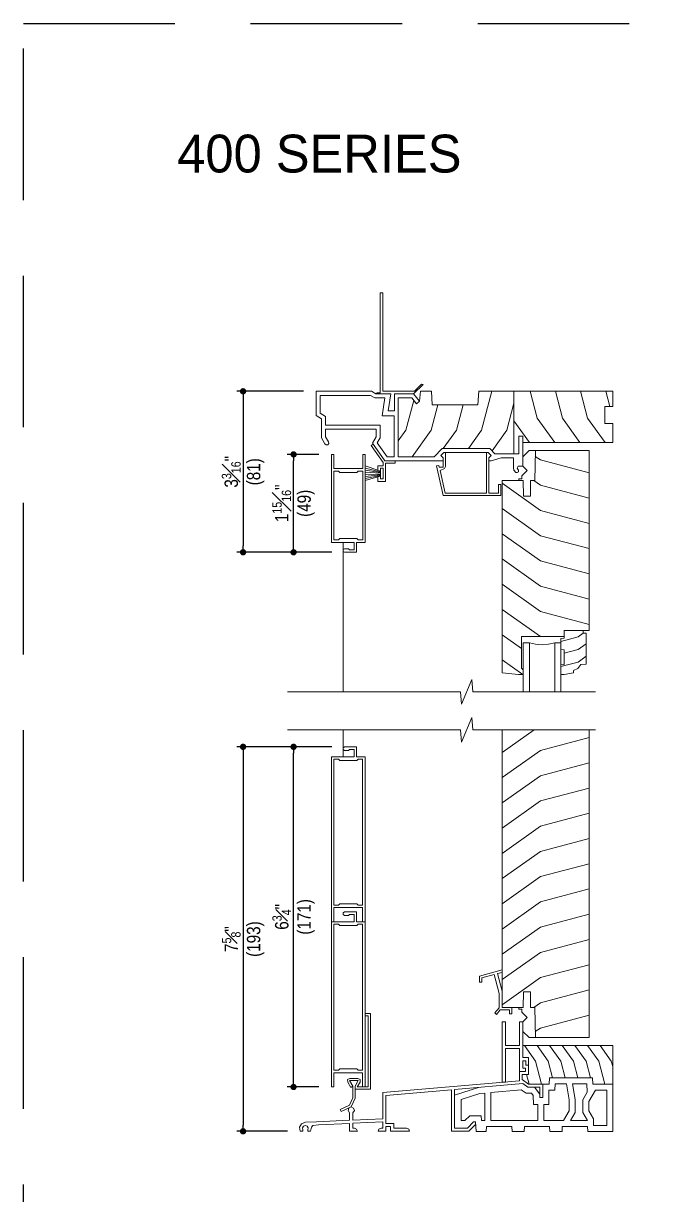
# Model space of a CAD drawing. Extents: x 0 to 323, y 0 to 44.
# Drawn here: x 102 to 114.42, y 20.8 to 44 of the extents above; entities that cross this region are included whole.
import ezdxf

# ---------------------------------------------------------------- set-up
doc = ezdxf.new("R2010")
doc.units = 0
doc.header["$LTSCALE"] = 6
doc.header["$MEASUREMENT"] = 0
doc.linetypes.add('DASHED', pattern=[0.75, 0.5, -0.25])
doc.layers.get('0').update_dxf_attribs({"linetype": 'CONTINUOUS'})
doc.layers.get('Defpoints').update_dxf_attribs({"linetype": 'CONTINUOUS'})
doc.layers.add('A-ANNO-DIMS', color=3, linetype='CONTINUOUS')
doc.layers.add('A-ANNO-TEXT', color=4, linetype='CONTINUOUS')
doc.layers.add('A-DETL-MCUT', color=6, linetype='CONTINUOUS', lineweight=20)
doc.layers.add('A-DETL-PATT', color=8, linetype='CONTINUOUS', lineweight=5)
doc.layers.add('PLOT VIEW', color=1, linetype='DASHED', plot=False)
doc.styles.add('ADF Text', font='FRABK.TTF', dxfattribs={"width": 0.85})
doc.dimstyles.new('ADF 3 inches equals 1 foot', dxfattribs={"dimtxt": 0.265625, "dimasz": 0.125, "dimexe": 0.125, "dimexo": 0.25, "dimgap": 0.03125, "dimtad": 1, "dimdec": 6, "dimzin": 3, "dimdsep": 46, "dimlunit": 4, "dimtxsty": 'ADF Text', "dimblk": 'DOT', "dimcen": 0, "dimclrd": 256, "dimclre": 256, "dimclrt": 256, "dimadec": 0, "dimazin": 0, "dimtfac": 0.7, "dimtdec": 6, "dimtix": 1, "dimtmove": 0, "dimatfit": 0, "dimldrblk": 'DOT', "dimfxl": 0, "dimfrac": 1, "dimtolj": 1, "dimtzin": 4, "dimlwd": -1, "dimlwe": -1, "dimarcsym": 0})

# ---------------------------------------------------------------- blocks, each defined once
blk = doc.blocks.new('Shaded Breakline 2')
at = {"layer": 'A-DETL-MCUT', "color": 145}
blk.add_lwpolyline([(3.048, 0), (0.624, 0), (0.602, 0.244), (0.398, -0.244), (0.376, 0), (-3.048, 0)], dxfattribs=at)
blk = doc.blocks.new('400 Series Shaded Sill 2')
at = {"layer": 'A-DETL-MCUT', "color": 145}
for p, q in [((-1.862, 2.453), (-1.862, 2.422)), ((-1.862, 2.422), (-1.8, 2.422)), ((-1.8, 2.422), (-1.8, 2.359)), ((-1.8, 2.359), (-1.696, 2.257)), ((-1.782, 2.172), (-1.696, 2.257)), ((-1.657, 1.859), (-1.782, 1.982)), ((-1.532, 1.859), (-1.657, 1.859)), ((-2.656, 0.87), (-3.133, 0.717)), ((-1.445, 0.739), (-1.551, 0.876))]:
    blk.add_line(p, q, dxfattribs=at)
for points in [[(-0.469, 7.958), (-0.469, 1.859), (-1.532, 1.859), (-1.542, 2.453), (-1.626, 2.453), (-1.631, 2.766), (-1.77, 2.766), (-1.775, 2.453), (-2.188, 2.453), (-2.188, 7.958)], [(-2, 2.453), (-2, 2.328), (-2.047, 2.328), (-2.047, 2.406), (-2.227, 2.406), (-2.302, 2.318), (-2.337, 2.349), (-2.25, 2.451), (-2.25, 2.73), (-2.351, 3.106), (-2.594, 3.041), (-2.594, 2.956), (-2.641, 2.956), (-2.641, 3.077), (-2.188, 3.199), (-2.188, 3.15), (-2.281, 3.125), (-2.188, 2.777)], [(-1.666, 1.314), (-1.666, 1.462), (-1.782, 1.462), (-1.782, 2.172), (-1.844, 2.172), (-1.844, 1.703), (-2.126, 1.703), (-2.126, 2.172), (-2.188, 2.172), (-2.188, 0.973), (-2.126, 0.978), (-2.126, 1.641), (-1.844, 1.641), (-1.844, 1.19)], [(0, 0.938), (0, 1.703), (-1.782, 1.703)], [(-2.716, 0.139), (-2.853, 0.002), (-3.195, 0.002), (-3.195, 0.823), (-4.493, 0.711), (-4.493, 0.158), (-4.337, 0.158), (-4.337, 0.064), (-4.086, 0.064), (-4.042, 0.046), (-4.024, 0.002), (-4.399, 0.002), (-4.399, 0.096), (-4.493, 0.096), (-4.493, 0.002), (-4.649, 0.002), (-4.631, 0.046), (-4.587, 0.064), (-4.555, 0.064), (-4.555, 0.19), (-5.149, 0.162), (-5.149, 0.064), (-5.117, 0.064), (-5.073, 0.046), (-5.055, 0.002), (-5.211, 0.002), (-5.211, 0.159), (-5.831, 0.129), (-5.941, 0.118), (-5.969, 0.081), (-5.984, 0.002), (-6.039, 0.002), (-6.039, 0.033), (-6.032, 0.071), (-6.051, 0.105), (-6.088, 0.118), (-6.124, 0.105), (-6.143, 0.071), (-6.136, 0.033), (-6.136, 0.002), (-6.191, 0.002), (-6.206, 0.081), (-6.165, 0.153), (-6.088, 0.182), (-5.867, 0.19), (-5.211, 0.221), (-5.211, 0.369), (-5.241, 0.412), (-5.228, 0.463), (-5.18, 0.486), (-5.132, 0.463), (-5.118, 0.412), (-5.149, 0.369), (-5.149, 0.224), (-4.555, 0.252), (-4.555, 0.768), (-1.844, 1.003), (-1.844, 1.19), (-1.728, 1.19), (-1.728, 1.252), (-1.782, 1.252), (-1.782, 1.4), (-1.72, 1.4), (-1.72, 1.314), (-1.666, 1.314), (-1.666, 1.128), (-1.792, 1.128), (-1.792, 1.026), (-1.668, 0.938), (-1.383, 0.938)], [(-1.383, 0.938), (-1.383, 0.674), (-1.445, 0.674), (-1.445, 0.876), (-1.681, 0.876), (-1.783, 0.946), (-3.133, 0.829), (-3.133, 0.064), (-2.879, 0.064), (-2.755, 0.188), (-2.719, 0.188), (-2.707, 0), (-2.505, 0), (-2.5, 0.094), (-2, 0.094), (-1.995, 0), (-1.755, 0), (-1.75, 0.094), (-1.25, 0.094), (-1.245, 0), (-1.005, 0), (-1, 0.094), (-0.5, 0.094), (-0.495, 0), (0, 0), (0, 0.938), (-0.392, 0.938), (-0.398, 1.062), (-1.252, 1.062), (-1.258, 0.938), (-1.383, 0.938)]]:
    blk.add_lwpolyline(points, dxfattribs=at)
for points in [[(-0.866, 0.625), (-0.916, 0.942), (-1.138, 0.942), (-1.144, 0.818), (-1.263, 0.818), (-1.263, 0.536), (-1.367, 0.536), (-1.367, 0.214), (-0.975, 0.214), (-0.866, 0.407)], [(-0.795, 0.942), (-0.746, 0.634), (-0.746, 0.375), (-0.837, 0.214), (-0.5, 0.214), (-0.591, 0.375), (-0.591, 0.625), (-0.504, 0.779), (-0.512, 0.942)], [(-3.005, 0.214), (-2.927, 0.214), (-2.833, 0.308), (-2.606, 0.308), (-2.6, 0.214), (-2.534, 0.214), (-2.534, 0.76), (-2.634, 0.752), (-3.005, 0.63)], [(-2.414, 0.214), (-1.487, 0.214), (-1.487, 0.536), (-1.567, 0.536), (-1.573, 0.709), (-1.61, 0.756), (-1.718, 0.756), (-1.815, 0.823), (-2.414, 0.771)], [(-0.12, 0.818), (-0.344, 0.818), (-0.471, 0.593), (-0.471, 0.407), (-0.38, 0.246), (-0.38, 0.12), (-0.12, 0.12)]]:
    blk.add_lwpolyline(points, close=True, dxfattribs=at)
at = {"layer": 'A-DETL-PATT', "color": 145}
for points in [[(-1.559, 7.958), (-2.188, 7.508)], [(-0.469, 7.803), (-1.434, 7.547), (-2.188, 7.008)], [(-0.469, 7.303), (-1.434, 7.047), (-2.188, 6.508)], [(-0.469, 6.803), (-1.434, 6.547), (-2.188, 6.008)], [(-0.469, 6.303), (-1.434, 6.047), (-2.188, 5.508)], [(-0.469, 5.803), (-1.434, 5.547), (-2.188, 5.008)], [(-0.469, 5.303), (-1.434, 5.047), (-2.188, 4.508)], [(-0.469, 4.803), (-1.434, 4.547), (-2.188, 4.008)], [(-0.469, 4.303), (-1.434, 4.047), (-2.188, 3.508)], [(-0.469, 3.803), (-1.434, 3.547), (-2.188, 3.008)], [(-0.469, 3.303), (-1.434, 3.047), (-2.188, 2.508)], [(-0.469, 2.803), (-1.434, 2.547), (-1.566, 2.453)], [(-0.469, 2.303), (-1.434, 2.047), (-1.534, 1.976)], [(-1.408, 0.938), (-1.528, 1.393), (-1.75, 1.703)], [(-1.191, 1.062), (-1.278, 1.393), (-1.5, 1.703)], [(-0.941, 1.062), (-1.028, 1.393), (-1.25, 1.703)], [(-0.691, 1.062), (-0.778, 1.393), (-1, 1.703)], [(-0.441, 1.062), (-0.528, 1.393), (-0.75, 1.703)], [(-0.158, 0.938), (-0.278, 1.393), (-0.5, 1.703)], [(0, 1.286), (-0.028, 1.393), (-0.25, 1.703)], [(-1.658, 0.938), (-1.708, 1.128)]]:
    blk.add_lwpolyline(points, dxfattribs=at)
at = {"layer": 'A-DETL-MCUT'}
blk.add_blockref('Shaded Breakline 2', (-3.392, 7.958), dxfattribs=at)
blk = doc.blocks.new('400 Series Shaded Inswing Stile')
at = {"layer": 'A-DETL-MCUT', "color": 145}
for p, q in [((-3.5, 0.632), (-4.469, 0.632)), ((-4.469, 0.132), (-3.5, 0.132))]:
    blk.add_line(p, q, dxfattribs=at)
blk.add_lwpolyline([(-3.375, -0.024), (-3.375, 0.819), (-3.25, 0.819), (-3.25, 1.313), (0.313, 1.313), (0.313, 0.25), (-0.281, 0.24), (-0.281, 0.156), (-0.594, 0.151), (-0.594, 0.012), (-0.281, 0.007), (-0.281, -0.406), (-4.094, -0.406), (-4.125, -0.087), (-4.125, 0.007), (-4.031, 0.007), (-4, -0.024)], close=True, dxfattribs=at)
for points in [[(-4.008, 1.093), (-4.047, 1.005), (-4.094, 1.005), (-4.125, 0.819), (-4.125, 0.757), (-3.934, 0.757), (-3.929, 0.819), (-3.633, 0.819), (-3.628, 0.757), (-3.411, 0.757), (-3.406, 0.819), (-3.25, 0.819), (-3.25, 1.195), (-3.307, 1.195), (-3.307, 1.257), (-3.917, 1.257), (-3.927, 1.147), (-4.008, 1.093)], [(-4.469, 0.757), (-3.5, 0.757), (-3.5, 0.632), (-3.527, 0.51), (-3.536, 0.382), (-3.527, 0.254), (-3.5, 0.132), (-3.5, 0.007), (-4.469, 0.007)], [(0.313, 0.25), (0.313, 0.125), (0.19, 0), (0, 0), (-0.085, 0.086), (-0.187, -0.018), (-0.25, -0.018), (-0.25, -0.08), (-0.281, -0.08)]]:
    blk.add_lwpolyline(points, dxfattribs=at)
at = {"layer": 'A-DETL-MCUT', "color": 145, "const_width": 0.0000001}
for points in [[(-3.875, 0.632), (-3.875, 0.132)], [(-3.686, 0.132), (-3.686, 0.171), (-3.567, 0.219), (-3.567, 0.545), (-3.686, 0.593), (-3.686, 0.632)]]:
    blk.add_lwpolyline(points, dxfattribs=at)
at = {"layer": 'A-DETL-PATT', "color": 145}
for points in [[(-3.968, 0.757), (-3.878, 1.098), (-3.764, 1.257)], [(-3.701, 0.819), (-3.628, 1.098), (-3.514, 1.257)], [(-3.468, 0.757), (-3.378, 1.098), (-3.307, 1.197)], [(-3.131, 1.313), (-2.875, 0.348), (-2.336, -0.406)], [(-2.631, 1.313), (-2.375, 0.348), (-1.836, -0.406)], [(-2.131, 1.313), (-1.875, 0.348), (-1.336, -0.406)], [(-1.631, 1.313), (-1.375, 0.348), (-0.836, -0.406)], [(-1.131, 1.313), (-0.875, 0.348), (-0.336, -0.406)], [(-0.631, 1.313), (-0.375, 0.348), (-0.281, 0.216)], [(-0.131, 1.313), (0.125, 0.348), (0.196, 0.248)], [(-3.375, 0.348), (-2.836, -0.406)], [(-4.125, -0.002), (-3.836, -0.406)], [(-3.609, -0.024), (-3.336, -0.406)]]:
    blk.add_lwpolyline(points, dxfattribs=at)
blk = doc.blocks.new('400 Series Shaded Inswing Head No Fin')
at = {"layer": 'A-DETL-MCUT', "color": 145}
for points in [[(-3.359, -1.375), (-4.513, -1.375), (-4.758, -1.024), (-4.688, -0.902), (-4.688, -0.75), (-5.688, -0.75), (-5.688, -0.902), (-5.631, -1.001), (-5.626, -1.032), (-5.645, -1.057), (-5.676, -1.06), (-5.7, -1.041), (-5.768, -0.924), (-5.768, -0.543), (-5.875, -0.481), (-5.875, 0), (-4.778, 0), (-4.692, -0.05), (-4.398, -0.05), (-4.451, -0.387), (-4.324, -0.387), (-4.324, -0.05), (-3.944, -0.05), (-3.825, -0.198), (-3.888, -0.248), (-3.982, -0.13), (-4.248, -0.13), (-4.248, -1.295), (-3.54, -1.295), (-3.377, -1.131), (-2.436, -1.131), (-2.333, -1.235), (-1.862, -1.235), (-1.862, -0.891), (-1.782, -0.891), (-1.782, -1.485), (-1.872, -1.485), (-1.892, -1.519), (-1.866, -1.564), (-1.866, -1.595), (-1.893, -1.61), (-1.921, -1.61), (-1.958, -1.565), (-1.969, -1.516), (-1.969, -1.315), (-2.213, -1.315), (-2.407, -1.375), (-2.453, -1.375)], [(-1.782, -1.016), (0, -1.016), (0, -0.64), (-0.156, -0.64), (-0.156, -0.298), (0, -0.298), (0, 0), (-2.655, 0), (-2.669, -0.266), (-3.576, -0.266), (-3.59, 0), (-3.81, 0), (-3.825, -0.198)], [(-1.956, -1.235), (-1.956, 0)], [(-3.312, -1.211), (-3.312, -1.487), (-3.33, -1.53), (-3.42, -1.566), (-3.319, -2.016), (-2.5, -2.016), (-2.5, -1.211), (-2.469, -1.211), (-2.408, -1.273), (-2.453, -1.318), (-2.453, -2.016), (-2.266, -2.016), (-2.266, -1.844), (-2.219, -1.844), (-2.219, -2.063), (-3.356, -2.063), (-3.488, -1.479), (-3.445, -1.47), (-3.438, -1.5), (-3.359, -1.5), (-3.359, -1.318), (-3.405, -1.273), (-3.344, -1.211), (-2.5, -1.211)]]:
    blk.add_lwpolyline(points, dxfattribs=at)
blk.add_lwpolyline([(-5.688, -0.497), (-5.688, -0.67), (-4.608, -0.67), (-4.608, -0.924), (-4.664, -1.02), (-4.471, -1.295), (-4.328, -1.295), (-4.328, -0.487), (-4.568, -0.487), (-4.512, -0.13), (-4.713, -0.13), (-4.8, -0.08), (-5.795, -0.08), (-5.795, -0.435)], close=True, dxfattribs=at)
at = {"layer": 'A-DETL-PATT', "color": 145}
for points in [[(-2.394, 0), (-2.598, -0.768), (-2.858, -1.131)], [(-1.637, 0), (-1.497, -0.529), (-1.149, -1.016)], [(-1.137, 0), (-0.997, -0.529), (-0.649, -1.016)], [(-0.637, 0), (-0.497, -0.529), (-0.149, -1.016)], [(-0.137, 0), (-0.058, -0.298)], [(-3.942, -0.18), (-4.098, -0.768), (-4.248, -0.978)], [(-3.465, -0.266), (-3.598, -0.768), (-3.975, -1.295)], [(-2.965, -0.266), (-3.098, -0.768), (-3.358, -1.131)], [(-1.956, -0.232), (-2.098, -0.768), (-2.39, -1.177)], [(-1.956, -0.587), (-1.649, -1.016)]]:
    blk.add_lwpolyline(points, dxfattribs=at)
at = {"layer": 'A-DETL-MCUT', "xscale": -1, "rotation": 270}
blk.add_blockref('400 Series Shaded Inswing Stile', (-1.782, -1.485), dxfattribs=at)
blk = doc.blocks.new('400 Series Inswing Hinged Screen Head')
at = {"layer": 'A-DETL-MCUT'}
for p, q in [((1.225, -1.563), (0.972, -1.479)), ((1.275, -1.58), (1.275, -1.682)), ((0.453, -2.933), (0.453, -2.933))]:
    blk.add_line(p, q, dxfattribs=at)
for points in [[(1.563, -1.375), (1.563, -1.425), (1.375, -1.425), (1.375, -1.785), (1.225, -1.785), (1.225, -1.696), (1.275, -1.682), (1.275, -1.735), (1.325, -1.735), (1.325, -1.525), (1.275, -1.525), (1.275, -1.58), (1.225, -1.563), (1.225, -1.475), (1.325, -1.475), (1.325, -1.409), (1.09, -1.074), (1.131, -1.045)], [(1.275, -1.594), (0.972, -1.52)], [(1.275, -1.609), (0.972, -1.562)], [(1.275, -1.623), (0.972, -1.603)], [(1.275, -1.638), (0.972, -1.645)], [(1.275, -1.653), (0.972, -1.686)], [(1.275, -1.667), (0.972, -1.727)], [(1.225, -1.696), (0.972, -1.769)], [(0.533, -2.993), (0.533, -5.954)]]:
    blk.add_lwpolyline(points, dxfattribs=at)
for points in [[(0.533, -3.136), (0.563, -3.118), (0.642, -3.118), (0.662, -3.138), (0.752, -3.138), (0.752, -2.993), (0.303, -2.993), (0.303, -1.249), (0.353, -1.249), (0.353, -1.53), (0.922, -1.53), (0.922, -1.249), (0.972, -1.249), (0.972, -2.993), (0.802, -2.993), (0.802, -3.188), (0.563, -3.188), (0.533, -3.171)], [(0.922, -2.943), (0.922, -1.58), (0.832, -1.58), (0.807, -1.605), (0.468, -1.605), (0.443, -1.58), (0.353, -1.58), (0.353, -2.943), (0.443, -2.943), (0.468, -2.918), (0.807, -2.918), (0.832, -2.943)]]:
    blk.add_lwpolyline(points, close=True, dxfattribs=at)
blk = doc.blocks.new('400 Series Screen Bottom Rail-flat-1-flat-1')
at = {"layer": 'A-DETL-MCUT'}
for points in [[(-0.439, 3.414), (-0.409, 3.397), (-0.33, 3.397), (-0.31, 3.417), (-0.22, 3.417), (-0.22, 3.272), (-0.669, 3.272), (-0.669, 0), (-0.619, 0), (-0.619, 0.281), (-0.05, 0.281), (-0.05, 0), (0, 0), (0, 3.272), (-0.17, 3.272), (-0.17, 3.467), (-0.409, 3.467), (-0.439, 3.449)], [(-0.05, 3.222), (-0.05, 0.331), (-0.14, 0.331), (-0.165, 0.356), (-0.504, 0.356), (-0.529, 0.331), (-0.619, 0.331), (-0.619, 3.222), (-0.529, 3.222), (-0.504, 3.197), (-0.165, 3.197), (-0.14, 3.222)]]:
    blk.add_lwpolyline(points, close=True, dxfattribs=at)
blk = doc.blocks.new('400 Series Screen Bottom Rail-flat-2')
at = {"layer": 'A-DETL-MCUT'}
for points in [[(-0.439, 3.414), (-0.409, 3.397), (-0.33, 3.397), (-0.31, 3.417), (-0.22, 3.417), (-0.22, 3.272), (-0.669, 3.272), (-0.669, 0), (-0.619, 0), (-0.619, 0.281), (-0.05, 0.281), (-0.05, 0), (0, 0), (0, 3.272), (-0.17, 3.272), (-0.17, 3.467), (-0.409, 3.467), (-0.439, 3.449)], [(-0.05, 3.222), (-0.05, 0.331), (-0.14, 0.331), (-0.165, 0.356), (-0.504, 0.356), (-0.529, 0.331), (-0.619, 0.331), (-0.619, 3.222), (-0.529, 3.222), (-0.504, 3.197), (-0.165, 3.197), (-0.14, 3.222)]]:
    blk.add_lwpolyline(points, close=True, dxfattribs=at)
blk = doc.blocks.new('400 Series Inswing Door Hinged Screen Sill')
at = {"layer": 'A-DETL-MCUT'}
blk.add_line((0.848, 7.422), (0.848, 7.956), dxfattribs=at)
blk.add_lwpolyline([(1.129, 0.879), (1.347, 0.879), (1.347, 2.289), (1.287, 2.289), (1.287, 2.334), (1.392, 2.334), (1.392, 0.834), (1.086, 0.834), (1.086, 0.893), (1.151, 1.004), (0.976, 1.004), (1.041, 0.894), (1.002, 0.871), (0.942, 0.972), (0.937, 1.026), (0.986, 1.049), (1.141, 1.049), (1.19, 1.026), (1.185, 0.972)], close=True, dxfattribs=at)
blk.add_lwpolyline([(1.086, 0.834), (1.086, 0.655), (1.011, 0.484), (0.812, 0.391), (0.793, 0.432), (0.976, 0.518), (1.041, 0.664), (1.041, 0.894)], dxfattribs=at)
for name, p in [('400 Series Screen Bottom Rail-flat-2', (1.287, 4.15)), ('400 Series Screen Bottom Rail-flat-1-flat-1', (1.287, 0.879))]:
    blk.add_blockref(name, p, dxfattribs=at)
blk = doc.blocks.new('200 Series Sections')
at = {"layer": 'PLOT VIEW'}
blk.add_lwpolyline([(0, 44), (34, 44), (34, 0), (0, 0)], close=True, dxfattribs=at)
at = {"layer": 'A-ANNO-TEXT', "color": 8, "insert": (3.047, 41.036), "char_height": 0.75, "width": 5.4286, "attachment_point": 7, "style": 'ADF Text'}
blk.add_mtext('{\\fFranklin Gothic Demi Cond|b0|i0|c0|p34;\\W1;400 SERIES}', dxfattribs=at)
blk = doc.blocks.new('_DOT')
at = {"color": 0, "linetype": 'ByBlock'}
blk.add_line((-0.5, 0), (-1, 0), dxfattribs=at)
at = {"color": 0, "linetype": 'ByBlock', "const_width": 0.5}
blk.add_lwpolyline([(-0.25, 0, 1), (0.25, 0, 1)], format="xyb", close=True, dxfattribs=at)
blk = doc.blocks.new('*D178')
at = {"layer": 'A-ANNO-DIMS', "transparency": 16777216}
for p, q in [((107.548, 36.712), (106.226, 36.712)), ((106.351, 36.587), (106.351, 33.648)), ((108.111, 33.523), (106.226, 33.523))]:
    blk.add_line(p, q, dxfattribs=at)
at = {"layer": 'Defpoints', "color": 0, "transparency": 16777216}
for p in [(107.798, 36.712), (106.351, 33.523), (108.361, 33.523)]:
    blk.add_point(p, dxfattribs=at)
at = {"layer": 'A-ANNO-DIMS', "transparency": 16777216, "xscale": 0.125, "yscale": 0.125, "zscale": 0.125}
for p, rotation in [((106.351, 36.712), 90), ((106.351, 33.523), 270)]:
    blk.add_blockref('_DOT', p, dxfattribs=dict(at, rotation=rotation))
at = {"layer": 'A-ANNO-DIMS', "transparency": 16777216, "insert": (106.351, 35.118), "char_height": 0.26562, "attachment_point": 5, "rotation": 90, "style": 'ADF Text'}
blk.add_mtext('\\A1;3{\\H0.700000x;\\S3#16;}"\\P\\f [;\\fFranklin Gothic Book;(81)\\f]', dxfattribs=at)
blk = doc.blocks.new('*D179')
at = {"layer": 'A-ANNO-DIMS', "transparency": 16777216}
for p, q in [((107.851, 35.462), (107.226, 35.462)), ((107.351, 33.648), (107.351, 35.337)), ((108.111, 33.523), (107.226, 33.523))]:
    blk.add_line(p, q, dxfattribs=at)
at = {"layer": 'Defpoints', "color": 0, "transparency": 16777216}
for p in [(107.351, 35.462), (108.101, 35.462), (108.361, 33.523)]:
    blk.add_point(p, dxfattribs=at)
at = {"layer": 'A-ANNO-DIMS', "transparency": 16777216, "xscale": 0.125, "yscale": 0.125, "zscale": 0.125}
for p, rotation in [((107.351, 35.462), 90), ((107.351, 33.523), 270)]:
    blk.add_blockref('_DOT', p, dxfattribs=dict(at, rotation=rotation))
at = {"layer": 'A-ANNO-DIMS', "transparency": 16777216, "insert": (107.351, 34.493), "char_height": 0.26562, "attachment_point": 5, "rotation": 90, "style": 'ADF Text'}
blk.add_mtext('\\A1;1{\\H0.700000x;\\S15#16;}"\\P\\f [;\\fFranklin Gothic Book;(49)\\f]', dxfattribs=at)
blk = doc.blocks.new('*D180')
at = {"layer": 'A-ANNO-DIMS', "transparency": 16777216}
for p, q in [((108.111, 29.669), (106.226, 29.669)), ((106.351, 29.544), (106.351, 22.177)), ((107.232, 22.052), (106.226, 22.052))]:
    blk.add_line(p, q, dxfattribs=at)
at = {"layer": 'Defpoints', "color": 0, "transparency": 16777216}
for p in [(108.361, 29.669), (106.351, 22.052), (107.482, 22.052)]:
    blk.add_point(p, dxfattribs=at)
at = {"layer": 'A-ANNO-DIMS', "transparency": 16777216, "xscale": 0.125, "yscale": 0.125, "zscale": 0.125}
for p, rotation in [((106.351, 29.669), 90), ((106.351, 22.052), 270)]:
    blk.add_blockref('_DOT', p, dxfattribs=dict(at, rotation=rotation))
at = {"layer": 'A-ANNO-DIMS', "transparency": 16777216, "insert": (106.351, 25.86), "char_height": 0.26562, "attachment_point": 5, "rotation": 90, "style": 'ADF Text'}
blk.add_mtext('\\A1;7{\\H0.700000x;\\S5#8;}"\\P\\f [;\\fFranklin Gothic Book;(193)\\f]', dxfattribs=at)
blk = doc.blocks.new('*D181')
at = {"layer": 'A-ANNO-DIMS', "transparency": 16777216}
for p, q in [((108.111, 29.669), (107.226, 29.669)), ((107.351, 23.055), (107.351, 29.544)), ((107.851, 22.93), (107.226, 22.93))]:
    blk.add_line(p, q, dxfattribs=at)
at = {"layer": 'Defpoints', "color": 0, "transparency": 16777216}
for p in [(107.351, 29.669), (108.361, 29.669), (108.101, 22.93)]:
    blk.add_point(p, dxfattribs=at)
at = {"layer": 'A-ANNO-DIMS', "transparency": 16777216, "xscale": 0.125, "yscale": 0.125, "zscale": 0.125}
for p, rotation in [((107.351, 29.669), 90), ((107.351, 22.93), 270)]:
    blk.add_blockref('_DOT', p, dxfattribs=dict(at, rotation=rotation))
at = {"layer": 'A-ANNO-DIMS', "transparency": 16777216, "insert": (107.351, 26.3), "char_height": 0.26562, "attachment_point": 5, "rotation": 90, "style": 'ADF Text'}
blk.add_mtext('\\A1;6{\\H0.700000x;\\S3#4;}"\\P\\f [;\\fFranklin Gothic Book;(171)\\f]', dxfattribs=at)

msp = doc.modelspace()

# ---------------------------------------------------------------- linework, layer by layer
at = {"layer": 'A-DETL-MCUT', "color": 145}
msp.add_lwpolyline([(109.7291704, 36.6615755), (109.9156058, 36.8480108), (109.8846698, 36.8524302), (109.7438151, 36.7115755), (109.1188151, 36.7115755), (109.1188151, 38.6615755), (109.0688151, 38.6615755), (109.0688151, 36.7115755), (109.0688151, 36.6813587), (109.0054925, 36.6813571), (108.9813006, 36.6615755)], dxfattribs=at)

# ---------------------------------------------------------------- block references
at = {"layer": 'A-ANNO-TEXT'}
msp.add_blockref('200 Series Sections', (102.0000016, -0.0000001), dxfattribs=at)
at = {"layer": 'A-DETL-MCUT'}
for name, p in [('400 Series Shaded Inswing Head No Fin', (113.6731938, 36.7115755)), ('400 Series Inswing Hinged Screen Head', (107.7981938, 36.7115755)), ('Shaded Breakline 2', (110.2809288, 30.7576394)), ('400 Series Shaded Sill 2', (113.6731938, 22.0501034)), ('400 Series Inswing Door Hinged Screen Sill', (107.4823843, 22.0519346))]:
    msp.add_blockref(name, p, dxfattribs=at)

# ---------------------------------------------------------------- dimensions: what is measured, and where the dimension line sits
at = {"layer": 'A-ANNO-DIMS'}
for base, p1, p2, angle, picture, middle in [((106.3506938, 33.5234941), (107.7981938, 36.7115755), (108.3610047, 33.5234941), 270, '*D178', (106.3506938, 35.1175348)), ((107.3506938, 35.4624941), (108.3610047, 33.5234941), (108.1006938, 35.4624941), 90, '*D179', (107.3506938, 34.4929941)), ((106.3506938, 22.0519358), (108.3610047, 29.6689426), (107.4823841, 22.0519358), 270, '*D180', (106.3506938, 25.8604392)), ((107.3506938, 29.6689426), (108.1006938, 22.9304448), (108.3610047, 29.6689426), 90, '*D181', (107.3506938, 26.2996937))]:
    dim = msp.add_linear_dim(base=base, p1=p1, p2=p2, angle=angle, dimstyle='ADF 3 inches equals 1 foot', override={"dimdec": 4, "dimpost": '\\X\\f'}, dxfattribs=at)
    dim.commit()
    dim.dimension.update_dxf_attribs({"geometry": picture, "text_midpoint": middle, "dimtype": 160})

doc.saveas('drawing.dxf')
